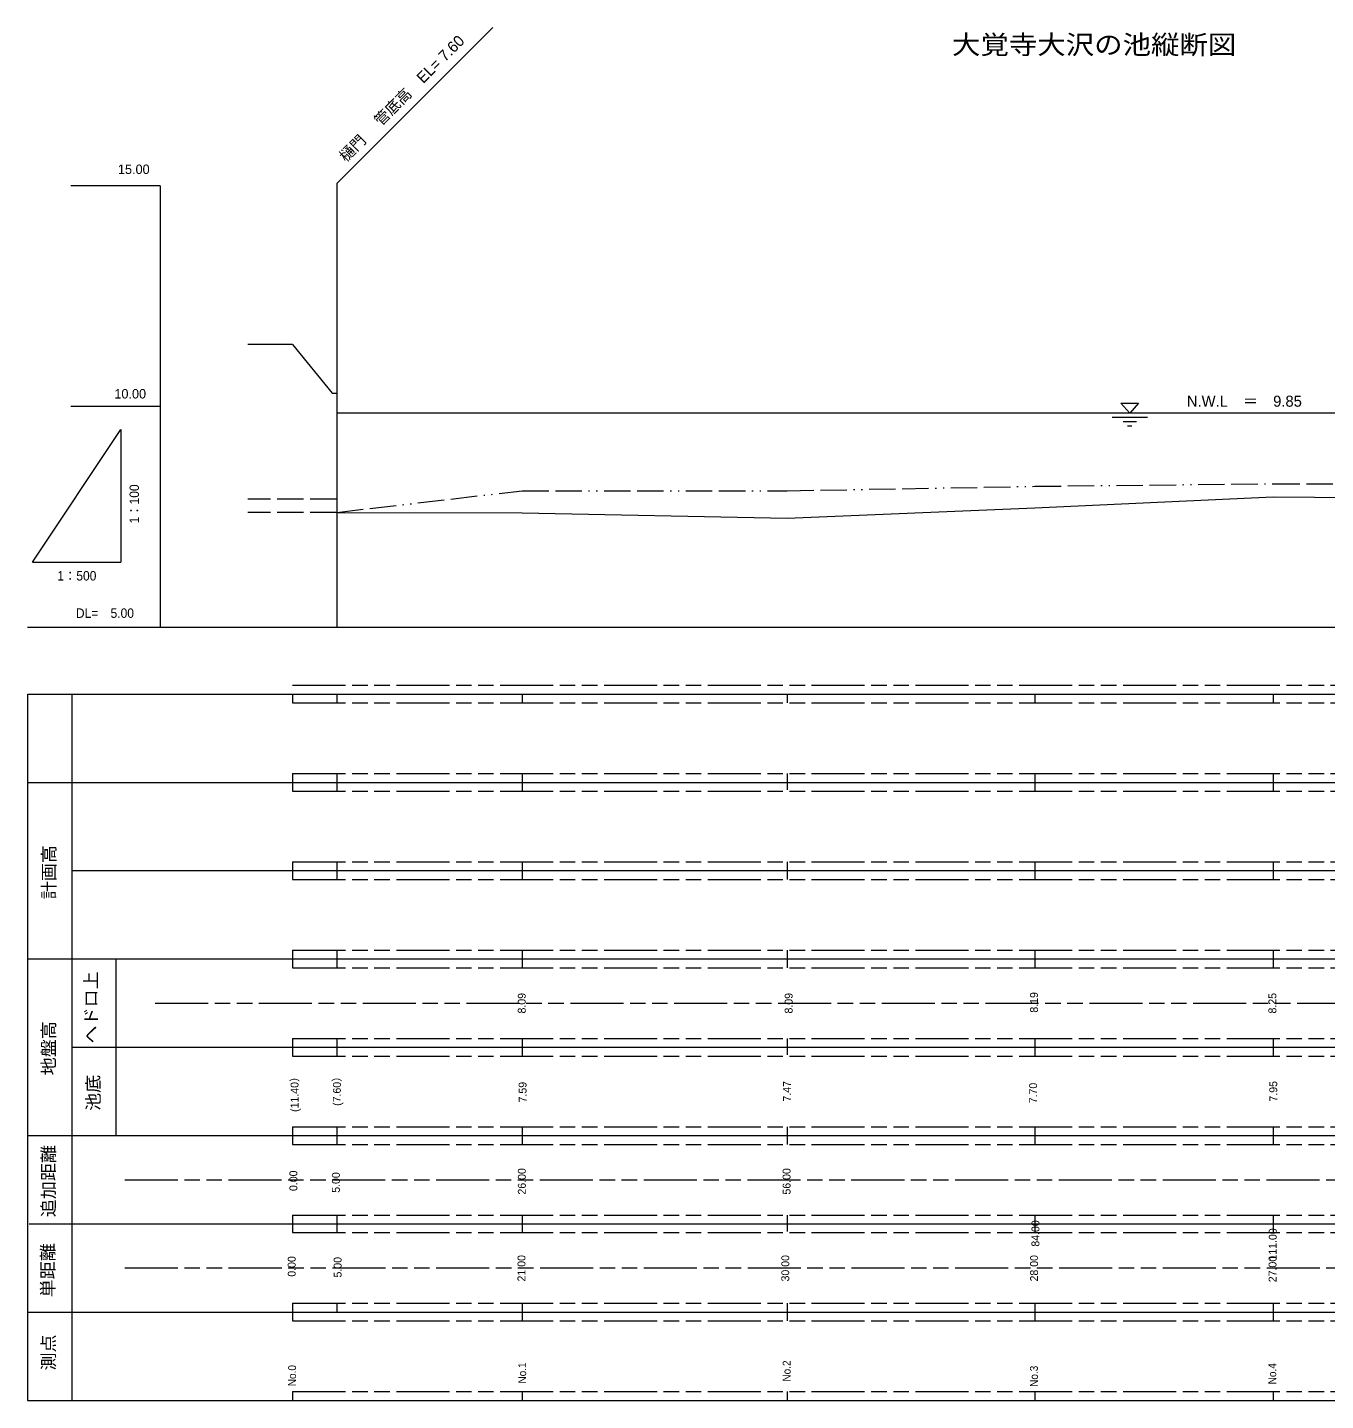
# Model space of a CAD drawing. Units: millimetres, scale not verified. Extents: x 3464 to 58376, y 1947 to 38823.
# Drawn here: x 3464 to 32850, y 7721 to 38823 of the extents above; entities that cross this region are included whole.
import ezdxf
from ezdxf.enums import TextEntityAlignment as Align

# ---------------------------------------------------------------- set-up
doc = ezdxf.new("R2010")
doc.units = ezdxf.units.MM
doc.header["$LTSCALE"] = 100
for name, pattern in [('CHAIN_DOUBLE_DASH', [23.5, 12, -1.5, 3.5, -1.5, 3.5, -1.5]), ('DASHED', [7.5, 6, -1.5]), ('DOUBLE_DASHED_DOUBLE_DOTTED', [18.5, 6, -1.5, 6, -1.5, 0.25, -1.5, 0.25, -1.5])]:
    doc.linetypes.add(name, pattern=pattern)
doc.layers.add('0平面図-0通り芯', color=6, linetype='Continuous', lineweight=13)
doc.styles.add('@MS-ゴシック-5.0-1.0', font='')
doc.styles.add('MS-ゴシック-5.0-1.0', font='')
doc.styles.get('@MS-ゴシック-5.0-1.0').set_extended_font_data('@MS-ゴシック-5.0-1.0')
doc.styles.get('MS-ゴシック-5.0-1.0').set_extended_font_data('MS-ゴシック-5.0-1.0')

msp = doc.modelspace()

# ---------------------------------------------------------------- linework, layer by layer
at = {"layer": '0平面図-0通り芯', "color": 3}
for p, q in [((10466.1, 35287.2), (14001.7, 38822.8)), ((6466.1, 35239.1), (4444.2, 35239.1)), ((6466.1, 35239.1), (6466.1, 25239.1)), ((6449, 30239.1), (4444.2, 30239.1)), ((3574.4, 26714.5), (5574.4, 29714.5)), ((3574.4, 26714.5), (5574.4, 26714.5))]:
    msp.add_line(p, q, dxfattribs=at)
at = {"layer": '0平面図-0通り芯'}
for p, q in [((10466.1, 35287.2), (10466.1, 25240.5)), ((5574.4, 29714.5), (5574.4, 26714.5)), ((3466.1, 25239.1), (55183.4, 25239.1)), ((3466.1, 23723.6), (3466.1, 7723.6)), ((3469.7, 23723.6), (55197.4, 23723.6)), ((4466.1, 23723.6), (4466.1, 7721)), ((9466.1, 23723.6), (9466.1, 23523.6)), ((10466.1, 23723.6), (10466.1, 23523.6)), ((14666.1, 23723.6), (14666.1, 23523.6)), ((20666.1, 23723.6), (20666.1, 23523.6)), ((26266.1, 23723.6), (26266.1, 23523.6)), ((31666.1, 23723.6), (31666.1, 23523.6)), ((9466.1, 21923.6), (9466.1, 21523.6)), ((9466.1, 21923.6), (9466.1, 21523.6)), ((10466.1, 21923.6), (10466.1, 21523.6)), ((14666.1, 21923.6), (14666.1, 21523.6)), ((20666.1, 21923.6), (20666.1, 21553.3)), ((26266.1, 21923.6), (26266.1, 21523.6)), ((31666.1, 21923.6), (31666.1, 21523.6)), ((3465.4, 21723.6), (55169.3, 21723.6)), ((9466.1, 19923.6), (9466.1, 19523.6)), ((9466.1, 19923.6), (9466.1, 19523.6)), ((10466.1, 19923.6), (10466.1, 19523.6)), ((14666.1, 19923.6), (14666.1, 19523.6)), ((20666.1, 19923.6), (20666.1, 19523.6)), ((26266.1, 19923.6), (26266.1, 19523.6)), ((31666.1, 19923.6), (31666.1, 19523.6)), ((4462.8, 19723.6), (55169.3, 19723.6)), ((9466.1, 17923.6), (9466.1, 17723.6)), ((9466.1, 17923.6), (9466.1, 17523.6)), ((9466.1, 17923.6), (9466.1, 17523.6)), ((10466.1, 17923.6), (10466.1, 17523.6)), ((14666.1, 17923.6), (14666.1, 17523.6)), ((20666.1, 17923.6), (20666.1, 17523.6)), ((26266.1, 17923.6), (26266.1, 17523.6)), ((31666.1, 17923.6), (31666.1, 17523.6)), ((3479.2, 17723.6), (55197.4, 17723.6)), ((5466.1, 17715.8), (5466.1, 13725.1)), ((9466.1, 17723.6), (55197.4, 17723.6)), ((9466.1, 15923.6), (9466.1, 15523.6)), ((9466.1, 15923.6), (9466.1, 15523.6)), ((10466.1, 15923.6), (10466.1, 15523.6)), ((14666.1, 15923.6), (14666.1, 15523.6)), ((20666.1, 15923.6), (20666.1, 15553.3)), ((26266.1, 15923.6), (26266.1, 15523.6)), ((31666.1, 15923.6), (31666.1, 15523.6)), ((4463.1, 15723.6), (55155.2, 15723.6)), ((9466.1, 15723.6), (55169.3, 15723.6)), ((3463.8, 13723.6), (55211.5, 13723.6)), ((9466.1, 13923.6), (9466.1, 13523.6)), ((9466.1, 13923.6), (9466.1, 13523.6)), ((9466.1, 13723.6), (55183.4, 13723.6)), ((10466.1, 13923.6), (10466.1, 13523.6)), ((14666.1, 13923.6), (14666.1, 13523.6)), ((20666.1, 13923.6), (20666.1, 13523.6)), ((26266.1, 13923.6), (26266.1, 13523.6)), ((31666.1, 13923.6), (31666.1, 13523.6)), ((9466.1, 11923.6), (9466.1, 11523.6)), ((9466.1, 11923.6), (9466.1, 11523.6)), ((10466.1, 11923.6), (10466.1, 11523.6)), ((14666.1, 11923.6), (14666.1, 11523.6)), ((20666.1, 11923.6), (20666.1, 11553.3)), ((26266.1, 11923.6), (26266.1, 11523.6)), ((31666.1, 11923.6), (31666.1, 11523.6)), ((3499.4, 11723.6), (55169.3, 11723.6)), ((9466.1, 11723.6), (55169.3, 11723.6)), ((3468.5, 9723.6), (55197.4, 9723.6)), ((9466.1, 9923.6), (9466.1, 9523.6)), ((9466.1, 9923.6), (9466.1, 9523.6)), ((9466.1, 9723.6), (55169.3, 9723.6)), ((10466.1, 9923.6), (10466.1, 9722.6)), ((14666.1, 9923.6), (14666.1, 9523.6)), ((20666.1, 9923.6), (20666.1, 9523.6)), ((26266.1, 9923.6), (26266.1, 9523.6)), ((31666.1, 9923.6), (31666.1, 9523.6)), ((9466.1, 7923.6), (9466.1, 7727)), ((9466.1, 7923.6), (9466.1, 7723.6)), ((14666.1, 7923.6), (14666.1, 7723.6)), ((20666.1, 7923.6), (20666.1, 7723.6)), ((26266.1, 7923.6), (26266.1, 7723.6)), ((31666.1, 7923.6), (31666.1, 7723.6)), ((3466.1, 7723.6), (55197.4, 7723.6)), ((9466.1, 7723.6), (55188.2, 7723.6))]:
    msp.add_line(p, q, dxfattribs=at)
at = {"layer": '0平面図-0通り芯', "color": 4}
for p, q in [((9466.1, 31639.1), (8450.2, 31639.1)), ((9466.1, 31639.1), (10360.7, 30539.1)), ((10360.7, 30539.1), (10466.1, 30539.1)), ((10466.1, 30539.1), (10466.1, 27839.1)), ((28418, 30089.1), (28218, 30313.8)), ((28218, 30313.8), (28618, 30313.8)), ((28618, 30313.8), (28418, 30089.1)), ((28818, 29989.1), (28018, 29989.1)), ((28568, 29889.1), (28268, 29889.1)), ((28468, 29789.1), (28368, 29789.1)), ((26266.1, 27939.1), (31666.1, 28189.1)), ((31666.1, 28189.1), (37464.7, 28139.1)), ((10466.1, 27839.1), (14666.1, 27829.1)), ((14666.1, 27829.1), (20666.1, 27709.1)), ((20666.1, 27709.1), (26266.1, 27939.1))]:
    msp.add_line(p, q, dxfattribs=at)
at = {"layer": '0平面図-0通り芯', "color": 5}
msp.add_line((52460.4, 30089.1), (10462.1, 30089.1), dxfattribs=at)
at = {"layer": '0平面図-0通り芯', "color": 3, "linetype": 'DOUBLE_DASHED_DOUBLE_DOTTED'}
for p, q in [((10466.1, 27839.1), (14666.1, 28329.1)), ((14666.1, 28329.1), (20666.1, 28329.1)), ((20666.1, 28329.1), (26266.1, 28429.1)), ((26266.1, 28429.1), (31666.1, 28489.1)), ((31666.1, 28489.1), (37464.7, 28459.1))]:
    msp.add_line(p, q, dxfattribs=at)
at = {"layer": '0平面図-0通り芯', "color": 2, "linetype": 'DASHED'}
for p, q in [((10466.1, 28139.1), (8450.2, 28139.1)), ((10466.1, 27839.1), (8450.2, 27839.1))]:
    msp.add_line(p, q, dxfattribs=at)
at = {"layer": '0平面図-0通り芯', "linetype": 'CHAIN_DOUBLE_DASH'}
for p, q in [((9466.1, 23923.6), (57251.8, 23923.6)), ((9466.1, 23523.6), (57251.8, 23523.6)), ((9466.1, 21923.6), (57251.8, 21923.6)), ((9466.1, 21523.6), (57251.8, 21523.6)), ((9466.1, 19923.6), (57251.8, 19923.6)), ((9466.1, 19523.6), (57251.8, 19523.6)), ((9466.1, 17923.6), (57251.8, 17923.6)), ((9466.1, 17523.6), (57251.8, 17523.6)), ((9466.1, 15923.6), (57251.8, 15923.6)), ((9466.1, 15523.6), (57251.8, 15523.6)), ((9466.1, 13923.6), (57251.8, 13923.6)), ((9466.1, 13523.6), (57251.8, 13523.6)), ((9466.1, 11923.6), (57251.8, 11923.6)), ((9466.1, 11523.6), (57251.8, 11523.6)), ((9466.1, 9923.6), (57251.8, 9923.6)), ((9466.1, 9523.6), (57251.8, 9523.6)), ((9466.1, 7923.6), (57251.8, 7923.6))]:
    msp.add_line(p, q, dxfattribs=at)
at = {"layer": '0平面図-0通り芯', "color": 4, "linetype": 'CHAIN_DOUBLE_DASH'}
for p, q in [((6354.9, 16723.6), (58376.2, 16723.6)), ((5664.9, 12723.6), (58158, 12723.6)), ((5668.4, 10723.6), (57887.4, 10723.6))]:
    msp.add_line(p, q, dxfattribs=at)

# ---------------------------------------------------------------- texts
at = {"layer": '0平面図-0通り芯', "color": 3, "style": 'MS-ゴシック-5.0-1.0'}
for s, rotation, p in [('管底高\u3000EL= 7.60', 45, (11512.8, 36522)), ('樋門', 45.139, (10724.2, 35707.3))]:
    msp.add_text(s, height=250.2, rotation=rotation, dxfattribs=at).set_placement(p, align=Align.BOTTOM_LEFT)
at = {"layer": '0平面図-0通り芯', "style": 'MS-ゴシック-5.0-1.0', "width": 1.1}
msp.add_text('大覚寺大沢の池縦断図', height=428.9, dxfattribs=at).set_placement((24394.4, 38090.4), align=Align.BOTTOM_LEFT)
at = {"layer": '0平面図-0通り芯', "color": 3, "style": 'MS-ゴシック-5.0-1.0'}
for s, height, p in [('15.00', 214.4, (5511.9, 35439.7)), ('10.00', 214.4, (5431.2, 30353.5)), ('N.W.L\u3000＝\u30009.85', 250.2, (29710.7, 30156.9))]:
    msp.add_text(s, height=height, dxfattribs=at).set_placement(p, align=Align.BOTTOM_LEFT)
at = {"layer": '0平面図-0通り芯', "color": 3, "style": 'MS-ゴシック-5.0-1.0', "width": 0.95}
msp.add_text('1：100', height=214.4, rotation=90, dxfattribs=at).set_placement((6052.6, 27589.7), align=Align.BOTTOM_LEFT)
for s, p in [('1：500', (4140, 26230.9)), ('DL=\u30005.00', (4559.6, 25385.1))]:
    msp.add_text(s, height=214.4, dxfattribs=at).set_placement(p, align=Align.BOTTOM_LEFT)
at = {"layer": '0平面図-0通り芯', "color": 2, "style": 'MS-ゴシック-5.0-1.0', "width": 1.05}
for s, p in [('計画高', (4177.6, 19076.1)), ('ヘドロ上', (5129.9, 15806.4)), ('地盤高', (4171.7, 15087.8)), ('池底', (5180.3, 14280.9)), ('追加距離', (4168.2, 11873.4)), ('単距離', (4153.3, 10057.9)), ('測点', (4168.2, 8399.2))]:
    msp.add_text(s, height=285.9, rotation=90, dxfattribs=at).set_placement(p, align=Align.BOTTOM_LEFT)
at = {"layer": '0平面図-0通り芯', "color": 7, "style": 'MS-ゴシック-5.0-1.0'}
for s, p in [('8.09', (14796.4, 16487.8)), ('8.09', (20839.1, 16487.8)), ('8.19', (26392.9, 16507.3)), ('8.25', (31790.3, 16487.8)), ('(11.40）', (9653.2, 14258.4)), ('(7.60）', (10611.4, 14395.3)), ('7.47', (20800, 14493.1)), ('7.95', (31809.9, 14493.1)), ('7.59', (14815.9, 14473.5)), ('7.70', (26373.4, 14454)), ('0.00', (9626.2, 12466.7)), ('5.00', (10588.4, 12426.6)), ('26.00', (14798.3, 12386.5)), ('56.00', (20792.3, 12386.5)), ('0.00', (9588.2, 10525.9)), ('5.00', (10628.6, 10507.9)), ('21.00', (14789.9, 10418.2)), ('30.00', (20762.9, 10418.2)), ('28.00', (26395, 10418.2)), ('27.00', (31794, 10400.3))]:
    msp.add_text(s, height=178.7, rotation=90, dxfattribs=at).set_placement(p, align=Align.BOTTOM_LEFT)
at = {"layer": '0平面図-0通り芯', "color": 7, "style": '@MS-ゴシック-5.0-1.0'}
for s, p in [('84.00', (26425.5, 11804.5)), ('111.00', (31798, 11622.5))]:
    msp.add_text(s, height=178.7, rotation=90, dxfattribs=at).set_placement(p, align=Align.BOTTOM_RIGHT)
at = {"layer": '0平面図-0通り芯', "color": 7, "style": 'MS-ゴシック-5.0-1.0', "width": 0.95}
for s, p in [('No.0', (9597.1, 8045.5)), ('No.1', (14807.1, 8105.2)), ('No.2', (20793.4, 8150)), ('No.3', (26391.6, 8030.6)), ('No.4', (31787, 8088.3))]:
    msp.add_text(s, height=178.7, rotation=90, dxfattribs=at).set_placement(p, align=Align.BOTTOM_LEFT)

doc.saveas('drawing.dxf')
